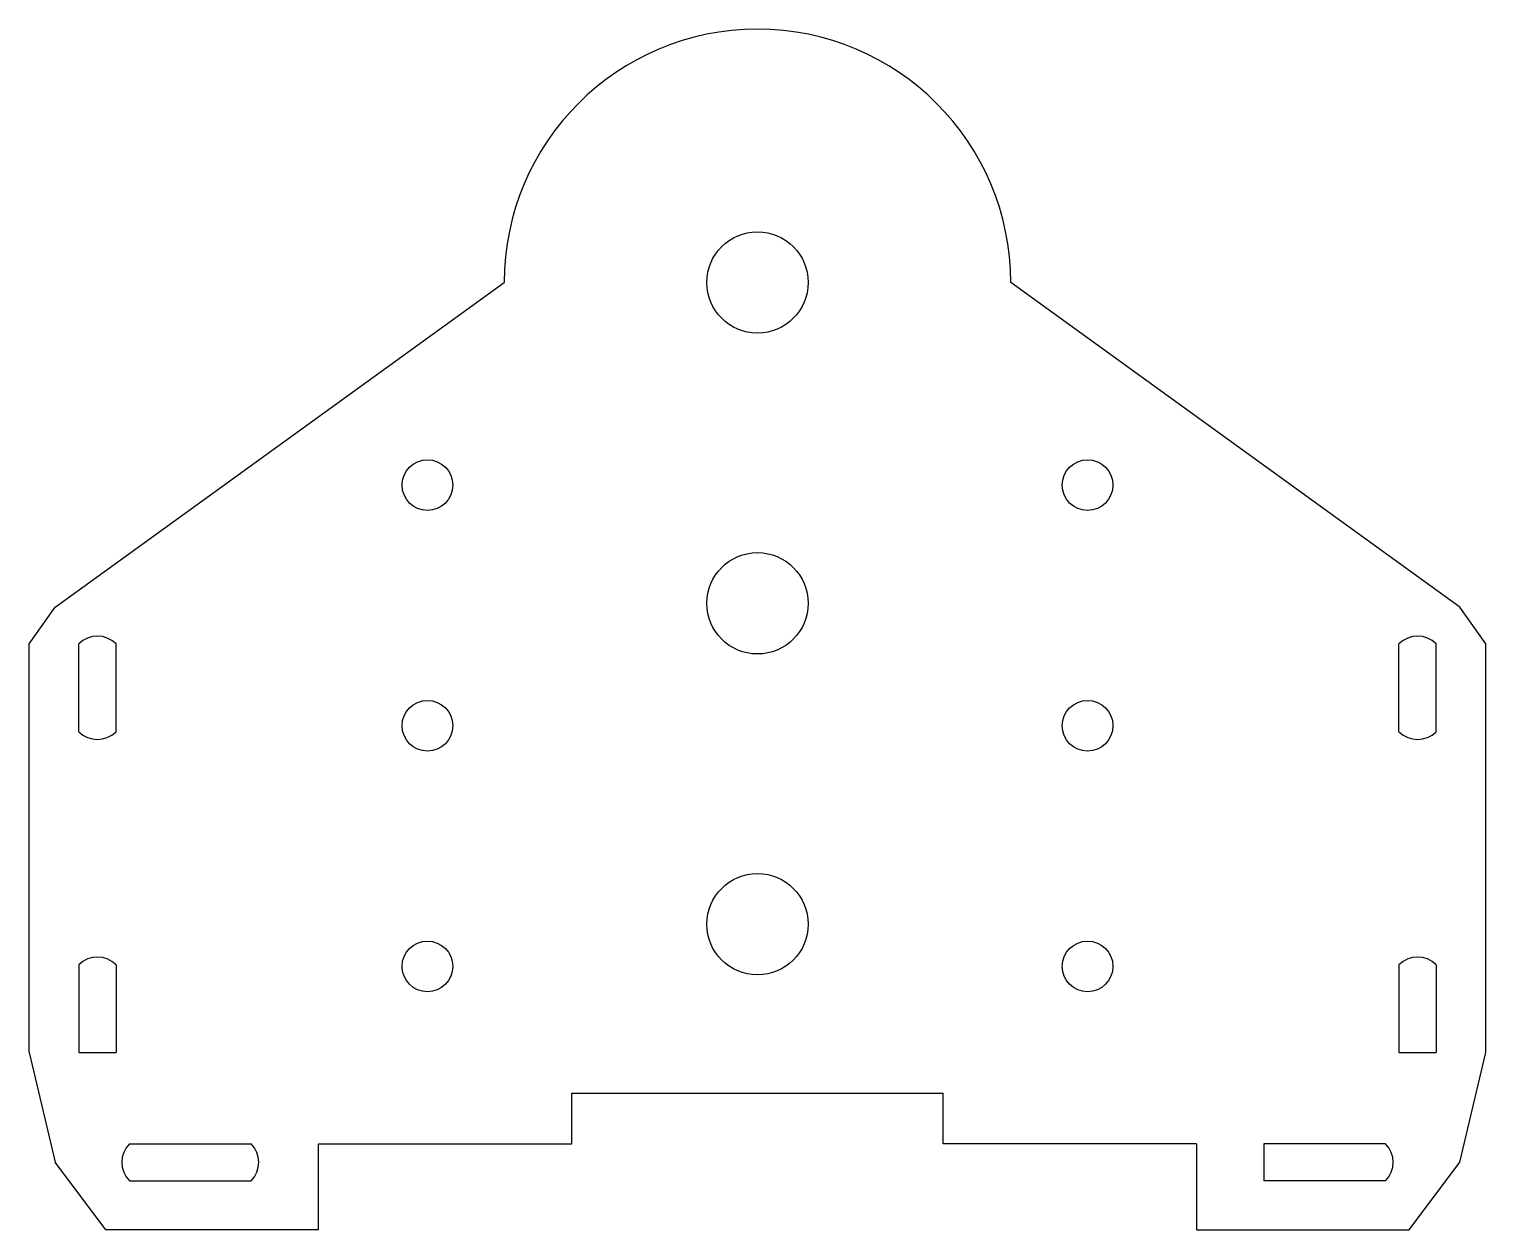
# Model space of a CAD drawing. Header units: millimetres. Extents: x -43.1 to 43.1, y -4 to 67.1.
import ezdxf

# ---------------------------------------------------------------- set-up
doc = ezdxf.new("R2010")
doc.units = ezdxf.units.MM

msp = doc.modelspace()

# ---------------------------------------------------------------- linework, layer by layer
at = {"color": 7, "linetype": 'Continuous', "lineweight": 25}
for p, q in [((-41.6, 32.878), (-15, 52.1)), ((41.6, 32.878), (15, 52.1)), ((-43.146, 30.7), (-41.6, 32.878)), ((43.146, 30.7), (41.6, 32.878)), ((-43.146, 6.5), (-43.146, 30.7)), ((-40.2, 25.5), (-40.2, 30.7)), ((-38, 25.5), (-38, 30.7)), ((38, 25.5), (38, 30.7)), ((40.2, 25.5), (40.2, 30.7)), ((43.146, 6.5), (43.146, 30.7)), ((-40.2, 11.7), (-40.2, 6.5)), ((-38, 11.7), (-38, 6.5)), ((38, 11.7), (38, 6.5)), ((40.2, 11.7), (40.2, 6.5)), ((-43.146, 6.5), (-41.6, 0)), ((-40.2, 6.5), (-38, 6.5)), ((38, 6.5), (40.2, 6.5)), ((41.6, 0), (43.146, 6.5)), ((-11, 4.1), (11, 4.1)), ((-11, 1.1), (-11, 4.1)), ((11, 1.1), (11, 4.1)), ((-37.2, 1.1), (-30, 1.1)), ((-26, 1.1), (-11, 1.1)), ((-26, -4), (-26, 1.1)), ((26, 1.1), (11, 1.1)), ((26, 1.1), (26, -4)), ((30, 1.1), (30, -1.1)), ((37.2, 1.1), (30, 1.1)), ((-38.6, -4), (-41.6, 0)), ((38.6, -4), (41.6, 0)), ((-37.2, -1.1), (-30, -1.1)), ((37.2, -1.1), (30, -1.1)), ((-26, -4), (-38.6, -4)), ((26, -4), (38.6, -4))]:
    msp.add_line(p, q, dxfattribs=at)
for centre, radius in [((0, 52.1), 3), ((-19.55, 40.1), 1.5), ((19.55, 40.1), 1.5), ((0, 33.1), 3), ((-19.55, 25.85), 1.5), ((19.55, 25.85), 1.5), ((0, 14.1), 3), ((-19.55, 11.6), 1.5), ((19.55, 11.6), 1.5)]:
    msp.add_circle(centre, radius, dxfattribs=at)
for centre, radius, start, end in [((0, 52.1), 15, 0, 180), ((-39.1, 29.6), 1.556, 45, 135), ((39.1, 29.6), 1.556, 45, 135), ((-39.1, 26.6), 1.556, 225, 315), ((39.1, 26.6), 1.556, 225, 315), ((-39.1, 10.6), 1.556, 45, 135), ((39.1, 10.6), 1.556, 45, 135), ((-36.1, 0), 1.556, 135, 225), ((-31.1, 0), 1.556, 315, 45), ((36.1, 0), 1.556, 315, 45)]:
    msp.add_arc(centre, radius, start, end, dxfattribs=at)

doc.saveas('drawing.dxf')
